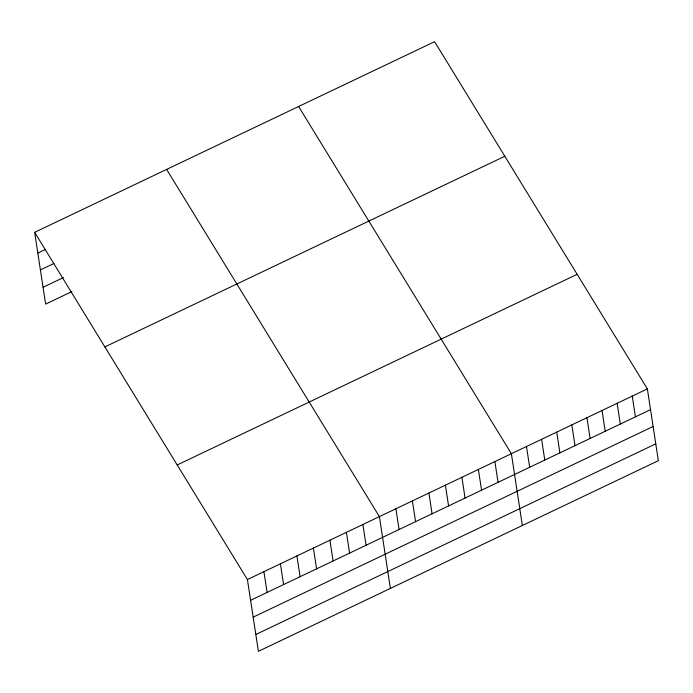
<?xml version="1.0" encoding="UTF-8"?>
<svg xmlns="http://www.w3.org/2000/svg" width="693" height="693" viewBox="0 0 693 693"><rect width="100%" height="100%" fill="white"/><g stroke="black" fill="none" stroke-linecap="round" stroke-linejoin="round"><path stroke-width="1.04" d="M34.65 232.32L434.598 41.675L647.366 388.894L658.35 460.68L258.402 651.325L247.418 579.539L34.65 232.32L45.634 304.106L71.838 291.614M37.829 253.084L45.591 249.376M40.402 269.915L53.993 263.444M43.061 287.266L63.435 277.555M104.86 346.907L504.807 156.263M177.209 464.96L577.156 274.315M247.418 579.539L647.366 388.894M250.597 600.294L650.545 409.65M253.17 617.134L653.118 426.49M255.83 634.485L655.777 443.841M298.614 106.497L511.382 453.716L522.366 525.493M166.632 169.413L379.4 516.623L390.384 588.409M632.259 396.093L635.429 416.857M617.151 403.3L620.322 424.055M602.035 410.499L605.214 431.263M586.928 417.706L590.107 438.461M571.82 424.904L574.999 445.66M556.713 432.103L559.883 452.867M541.605 439.31L544.776 460.065M526.489 446.509L529.669 467.273M494.889 461.581L498.059 482.337M478.387 469.438L481.566 490.202M461.893 477.304L465.064 498.068M445.391 485.169L448.57 505.925M428.898 493.035L432.068 513.79M412.396 500.9L415.575 521.656M395.902 508.757L399.073 529.521M362.907 524.488L366.077 545.244M346.405 532.354L349.584 553.109M329.911 540.219L333.082 560.975M313.409 548.085L316.588 568.84M296.907 555.942L300.086 576.706M280.414 563.807L283.593 584.571M263.912 571.673L267.091 592.428"/></g></svg>
